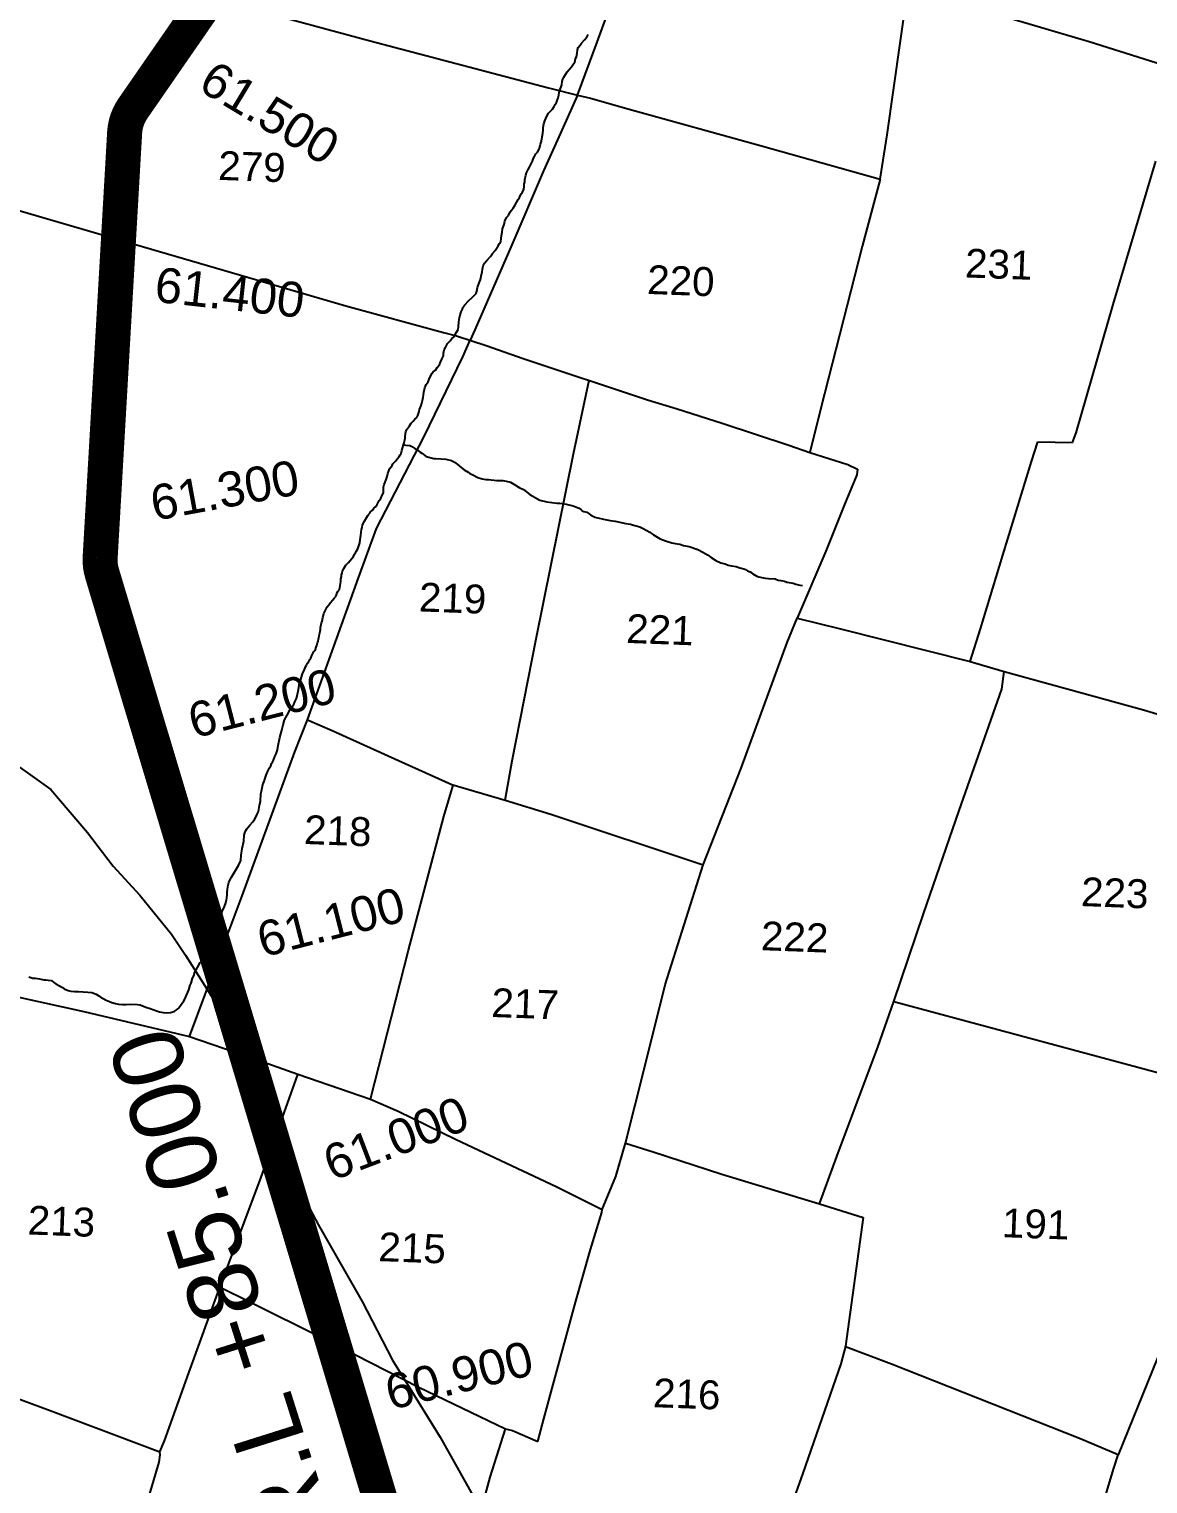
# Model space of a CAD drawing. Header units: inches. Extents: x 341797 to 347342, y 1572885 to 1580736.
# Drawn here: x 345017 to 345496, y 1578863 to 1579486 of the extents above; entities that cross this region are included whole.
import ezdxf

# ---------------------------------------------------------------- set-up
doc = ezdxf.new("R2010")
doc.units = ezdxf.units.IN
doc.header["$MEASUREMENT"] = 0
for name, color, linetype in [('BLOCK', 7, 'Continuous'), ('CART TRACK', 51, 'Continuous'), ('PLAT NOS', 6, 'Continuous'), ('PLATS', 6, 'Continuous'), ('STREAMS', 131, 'Continuous')]:
    doc.layers.add(name, color=color, linetype=linetype)
doc.styles.get("Standard").update_dxf_attribs({"font": 'arial.ttf'})

msp = doc.modelspace()

# ---------------------------------------------------------------- linework, layer by layer
at = {"layer": 'BLOCK', "color": 1, "const_width": 15}
msp.add_lwpolyline([(345545.49, 1579930.67), (345565.91, 1579783.12, -0.338066), (345553.96, 1579761.99), (345164.3, 1579595.27, 0.141255), (345155.72, 1579588.26), (345061.2, 1579451.62, 0.137777), (345057.68, 1579441.39), (345047.2, 1579259.52, 0.08756), (345048.02, 1579252.62), (345197.55, 1578754.83, 0.124025), (345202.56, 1578746.44), (345304.55, 1578644.45, 0.085916), (345310.13, 1578640.52), (345516.74, 1578542.6, -0.034885), (345519.17, 1578541.23), (345627.16, 1578470.16, 0.223091), (345643.98, 1578467.74), (345797.79, 1578514.63, 0.031626), (345800.16, 1578515.52), (345850.17, 1578538)], format="xyb", dxfattribs=at)
at = {"layer": 'BLOCK', "color": 2}
for p in [(345076.96, 1579474.41), (345054.15, 1579380.16), (345048.4, 1579280.33), (345068.78, 1579183.5), (345097.55, 1579087.73), (345126.32, 1578991.95), (345155.09, 1578896.18)]:
    msp.add_point(p, dxfattribs=at)
at = {"layer": 'CART TRACK'}
for p, q in [((345002.52, 1579176.94), (345026.12, 1579160.2)), ((345026.12, 1579160.2), (345041.71, 1579141.76)), ((345041.71, 1579141.76), (345052.75, 1579127.34)), ((345052.75, 1579127.34), (345064.23, 1579115.01)), ((345064.23, 1579115.01), (345077.73, 1579098.31)), ((345077.73, 1579098.31), (345083.79, 1579089.33)), ((345083.79, 1579089.33), (345099.93, 1579063.65)), ((345099.93, 1579063.65), (345113.85, 1579030.85)), ((345113.85, 1579030.85), (345128.36, 1578996.88)), ((345128.36, 1578996.88), (345140.47, 1578973.95)), ((345140.47, 1578973.95), (345159.34, 1578940.98)), ((345159.34, 1578940.98), (345172.33, 1578915.9)), ((345172.33, 1578915.9), (345192.68, 1578882.92)), ((345192.68, 1578882.92), (345207.23, 1578857))]:
    msp.add_line(p, q, dxfattribs=at)
at = {"layer": 'PLATS', "color": 0}
for p, q in [((345259.95, 1579479.99), (345276.99, 1579527.27)), ((345384.09, 1579440.41), (345392.85, 1579502.16)), ((345105.68, 1579496.09), (345162.73, 1579480.64)), ((345403.22, 1579500.22), (345470.54, 1579480.35)), ((345162.73, 1579480.64), (345239.11, 1579460.45)), ((345251.51, 1579457.32), (345259.95, 1579479.99)), ((345470.54, 1579480.35), (345510.21, 1579467.74)), ((345239.11, 1579460.45), (345251.51, 1579457.32)), ((345251.51, 1579457.32), (345243, 1579438.27)), ((345251.51, 1579457.32), (345257.08, 1579456.06)), ((345257.08, 1579456.06), (345273.65, 1579451.43)), ((345273.65, 1579451.43), (345330.26, 1579435.73)), ((345243, 1579438.27), (345236.91, 1579425.04)), ((345380.99, 1579421.47), (345384.09, 1579440.41)), ((345330.26, 1579435.73), (345380.99, 1579421.47)), ((345480.82, 1579367.83), (345498.97, 1579429.16)), ((345236.91, 1579425.04), (345223.44, 1579393.29)), ((345380.99, 1579421.47), (345373.3, 1579392.55)), ((344981.97, 1579416.83), (345075.98, 1579389.48)), ((345075.98, 1579389.48), (345152.33, 1579367.26)), ((345223.44, 1579393.29), (345207.56, 1579356.86)), ((345373.3, 1579392.55), (345355.63, 1579323.34)), ((345152.33, 1579367.26), (345194.13, 1579355.82)), ((345465.01, 1579312.84), (345480.82, 1579367.83)), ((345194.13, 1579355.82), (345199.67, 1579354.38)), ((345199.67, 1579354.38), (345212.35, 1579350.19)), ((345202.45, 1579345.31), (345205.52, 1579352.44)), ((345207.56, 1579356.86), (345205.52, 1579352.44)), ((345185.71, 1579311.04), (345202.45, 1579345.31)), ((345212.35, 1579350.19), (345228.28, 1579344.71)), ((345228.28, 1579344.71), (345281.48, 1579327.03)), ((345249.79, 1579303.83), (345256.43, 1579335.36)), ((345281.48, 1579327.03), (345294.19, 1579323.12)), ((345294.19, 1579323.12), (345313.47, 1579317.02)), ((345355.63, 1579323.34), (345351.01, 1579304.48)), ((345313.47, 1579317.02), (345341.91, 1579307.61)), ((345165.44, 1579271.93), (345185.71, 1579311.04)), ((345341.91, 1579307.61), (345351.01, 1579304.48)), ((345445.88, 1579300.6), (345448.59, 1579309.05)), ((345448.59, 1579309.05), (345463.33, 1579308.76)), ((345463.33, 1579308.76), (345465.01, 1579312.84)), ((345233.81, 1579224.67), (345249.79, 1579303.83)), ((345351.01, 1579304.48), (345367.25, 1579299.22)), ((345367.25, 1579299.22), (345371.39, 1579297.22)), ((345371.39, 1579297.22), (345371.05, 1579294.84)), ((345433.49, 1579260.41), (345445.88, 1579300.6)), ((345371.05, 1579294.84), (345366.12, 1579282.82)), ((345366.12, 1579282.82), (345357.82, 1579262.19)), ((345157.71, 1579250.81), (345165.44, 1579271.93)), ((345357.82, 1579262.19), (345345.52, 1579233.45)), ((345423.93, 1579228.88), (345433.49, 1579260.41)), ((345135.98, 1579190.05), (345157.71, 1579250.81)), ((345341.28, 1579223.05), (345345.52, 1579233.45)), ((345345.52, 1579233.45), (345364.03, 1579229.01)), ((345364.03, 1579229.01), (345419.58, 1579214.99)), ((345419.58, 1579214.99), (345423.93, 1579228.88)), ((345223.58, 1579172.48), (345233.81, 1579224.67)), ((345321.59, 1579169.35), (345341.28, 1579223.05)), ((345419.58, 1579214.99), (345434.09, 1579210.64)), ((345433.15, 1579203.09), (345434.09, 1579210.64)), ((345434.09, 1579210.64), (345493.78, 1579194.34)), ((345414.81, 1579151.18), (345433.15, 1579203.09)), ((345130.55, 1579176.27), (345135.98, 1579190.05)), ((345135.98, 1579190.05), (345146.44, 1579185.44)), ((345493.78, 1579194.34), (345515.74, 1579187.69)), ((345146.44, 1579185.44), (345174.96, 1579172.63)), ((345107.97, 1579114.61), (345130.55, 1579176.27)), ((345174.96, 1579172.63), (345197.74, 1579162.27)), ((345220.52, 1579155.6), (345223.58, 1579172.48)), ((345305.26, 1579127.95), (345321.59, 1579169.35)), ((345194.35, 1579148.57), (345198.32, 1579162.1)), ((345197.74, 1579162.27), (345220.52, 1579155.6)), ((345220.52, 1579155.6), (345240.11, 1579149.66)), ((345179.17, 1579091.46), (345194.35, 1579148.57)), ((345240.11, 1579149.66), (345305.26, 1579127.95)), ((345399.62, 1579106.98), (345414.81, 1579151.18)), ((345289.07, 1579076.6), (345305.26, 1579127.95)), ((345092.18, 1579072.42), (345107.97, 1579114.61)), ((345386.96, 1579069.4), (345399.62, 1579106.98)), ((345162.87, 1579027.69), (345179.17, 1579091.46)), ((344993, 1579075.48), (345040.22, 1579065.1)), ((345085.49, 1579054.41), (345092.18, 1579072.42)), ((345280.31, 1579041.56), (345289.07, 1579076.6)), ((345040.22, 1579065.1), (345085.49, 1579054.41)), ((345380.2, 1579050.36), (345386.96, 1579069.4)), ((345386.96, 1579069.4), (345534.69, 1579029.72)), ((345085.49, 1579054.41), (345114.53, 1579044.49)), ((345362.49, 1579003.07), (345380.2, 1579050.36)), ((345114.53, 1579044.49), (345131.75, 1579038.29)), ((345272.02, 1579008.86), (345280.31, 1579041.56)), ((345115.91, 1578993.84), (345131.87, 1579038.25)), ((345131.75, 1579038.29), (345162.87, 1579027.69)), ((345162.87, 1579027.69), (345174.68, 1579022.44)), ((345174.68, 1579022.44), (345199.57, 1579010.42)), ((345199.57, 1579010.42), (345242.33, 1578990.25)), ((345267.87, 1578994.59), (345272.02, 1579008.86)), ((345272.02, 1579008.86), (345283.87, 1579005.11)), ((345283.87, 1579005.11), (345313.23, 1578995.5)), ((345355.04, 1578982.87), (345362.49, 1579003.07)), ((345098.16, 1578946.25), (345115.91, 1578993.84)), ((345242.33, 1578990.25), (345262.12, 1578980.48)), ((345262.12, 1578980.48), (345267.87, 1578994.59)), ((345313.23, 1578995.5), (345355.04, 1578982.87)), ((345257.09, 1578963.22), (345261.85, 1578979.07)), ((345261.85, 1578979.07), (345262.12, 1578980.48)), ((345355.04, 1578982.87), (345373.84, 1578976.96)), ((345373.84, 1578976.96), (345366.28, 1578921.97)), ((345250.82, 1578941.15), (345257.09, 1578963.22)), ((345098.5, 1578947.18), (345111.29, 1578940.92)), ((345085.14, 1578910.48), (345098.16, 1578946.25)), ((345111.29, 1578940.92), (345142.48, 1578925.41)), ((345237.15, 1578890.86), (345250.82, 1578941.15)), ((345142.48, 1578925.41), (345183.66, 1578904.42)), ((345366.28, 1578921.97), (345364.18, 1578914.3)), ((345385.97, 1578914.22), (345366.18, 1578921.59)), ((344963.75, 1578917.38), (345025.81, 1578894.42)), ((345499.81, 1578916.92), (345482.88, 1578875.46)), ((345074.76, 1578881.46), (345085.14, 1578910.48)), ((345364.18, 1578914.3), (345348, 1578867.57)), ((345466.43, 1578882.35), (345385.97, 1578914.22)), ((345183.66, 1578904.42), (345220.69, 1578886.51)), ((345025.81, 1578894.42), (345072.68, 1578876.69)), ((345234.46, 1578881.14), (345237.15, 1578890.86)), ((345214.11, 1578865.81), (345220.69, 1578886.51)), ((345220.69, 1578886.51), (345223.7, 1578885.89)), ((345223.7, 1578885.89), (345234.46, 1578881.14)), ((345072.68, 1578876.69), (345074.76, 1578881.46)), ((345482.88, 1578875.46), (345466.43, 1578882.35)), ((345068.31, 1578858.29), (345072.47, 1578872.31)), ((345072.47, 1578872.31), (345072.89, 1578875.47)), ((345072.89, 1578875.47), (345072.68, 1578876.69)), ((345480.85, 1578869.25), (345482.88, 1578875.46)), ((345210.21, 1578851.55), (345214.11, 1578865.81)), ((345348, 1578867.57), (345332.46, 1578824.37)), ((345474.16, 1578846.57), (345480.85, 1578869.25))]:
    msp.add_line(p, q, dxfattribs=at)
at = {"layer": 'STREAMS'}
for p, q in [((345254.45, 1579481.01), (345255.43, 1579482.22)), ((345255.43, 1579482.22), (345256.11, 1579483.33)), ((345251.32, 1579475.28), (345251.57, 1579476.83)), ((345251.57, 1579476.83), (345251.82, 1579477.79)), ((345251.82, 1579477.79), (345252.68, 1579478.79)), ((345252.68, 1579478.79), (345253.22, 1579479.68)), ((345253.22, 1579479.68), (345254.45, 1579481.01)), ((345247.87, 1579468.33), (345248.9, 1579469.46)), ((345248.9, 1579469.46), (345249.81, 1579470.74)), ((345249.81, 1579470.74), (345250.3, 1579471.47)), ((345250.3, 1579471.47), (345250.72, 1579473.03)), ((345250.72, 1579473.03), (345251.07, 1579473.8)), ((345251.07, 1579473.8), (345251.32, 1579475.28)), ((345244.93, 1579463.15), (345245.27, 1579464.15)), ((345245.27, 1579464.15), (345245.69, 1579465.03)), ((345245.69, 1579465.03), (345246.38, 1579466.25)), ((345246.38, 1579466.25), (345247.15, 1579467.29)), ((345247.15, 1579467.29), (345247.87, 1579468.33)), ((345243.29, 1579456.19), (345243.45, 1579457.4)), ((345243.45, 1579457.4), (345243.65, 1579458.53)), ((345243.65, 1579458.53), (345243.97, 1579459.78)), ((345243.97, 1579459.78), (345244.39, 1579460.57)), ((345244.39, 1579460.57), (345244.82, 1579461.73)), ((345244.82, 1579461.73), (345244.93, 1579463.15)), ((345239.14, 1579449.65), (345240.77, 1579451.31)), ((345240.77, 1579451.31), (345241.52, 1579452.49)), ((345241.52, 1579452.49), (345241.9, 1579453.35)), ((345241.9, 1579453.35), (345242.46, 1579454.21)), ((345242.46, 1579454.21), (345242.75, 1579455.12)), ((345242.75, 1579455.12), (345243.29, 1579456.19)), ((345236.82, 1579443.48), (345237.13, 1579445.09)), ((345237.13, 1579445.09), (345237.56, 1579446.4)), ((345237.56, 1579446.4), (345238.32, 1579448.44)), ((345238.32, 1579448.44), (345239.14, 1579449.65)), ((345236.1, 1579437.64), (345236.34, 1579439.59)), ((345236.34, 1579439.59), (345236.62, 1579441.06)), ((345236.62, 1579441.06), (345236.88, 1579442.4)), ((345236.88, 1579442.4), (345236.82, 1579443.48)), ((345233.31, 1579431.34), (345233.66, 1579432.19)), ((345233.66, 1579432.19), (345234.45, 1579433.03)), ((345234.45, 1579433.03), (345234.96, 1579434.01)), ((345234.96, 1579434.01), (345235.34, 1579435.09)), ((345235.34, 1579435.09), (345235.72, 1579436.35)), ((345235.72, 1579436.35), (345236.1, 1579437.64)), ((345230.34, 1579425.52), (345230.95, 1579426.56)), ((345230.95, 1579426.56), (345231.38, 1579427.35)), ((345231.38, 1579427.35), (345232.26, 1579429.1)), ((345232.26, 1579429.1), (345232.69, 1579430.34)), ((345232.69, 1579430.34), (345233.31, 1579431.34)), ((345228.72, 1579419.26), (345228.9, 1579420.25)), ((345228.9, 1579420.25), (345229, 1579421.11)), ((345229, 1579421.11), (345229.36, 1579423.05)), ((345229.36, 1579423.05), (345229.68, 1579424.11)), ((345229.68, 1579424.11), (345230.34, 1579425.52)), ((345226.04, 1579412.73), (345226.67, 1579413.54)), ((345226.67, 1579413.54), (345227.39, 1579415.11)), ((345227.39, 1579415.11), (345227.9, 1579415.86)), ((345227.9, 1579415.86), (345228.51, 1579417.11)), ((345228.51, 1579417.11), (345228.64, 1579418.12)), ((345228.64, 1579418.12), (345228.72, 1579419.26)), ((345221.93, 1579405.88), (345222.7, 1579407.36)), ((345222.7, 1579407.36), (345223.21, 1579408.18)), ((345223.21, 1579408.18), (345224.01, 1579409.03)), ((345224.01, 1579409.03), (345224.69, 1579410.16)), ((345224.69, 1579410.16), (345225.35, 1579411.48)), ((345225.35, 1579411.48), (345226.04, 1579412.73)), ((345219.44, 1579400.15), (345220.16, 1579402.04)), ((345220.16, 1579402.04), (345220.4, 1579403.48)), ((345220.4, 1579403.48), (345221.13, 1579404.97)), ((345221.13, 1579404.97), (345221.93, 1579405.88)), ((345218.72, 1579394.65), (345218.88, 1579395.97)), ((345218.88, 1579395.97), (345219.01, 1579397.31)), ((345219.01, 1579397.31), (345219.28, 1579398.77)), ((345219.28, 1579398.77), (345219.44, 1579400.15)), ((345214.24, 1579388.25), (345215.17, 1579389.64)), ((345215.17, 1579389.64), (345216.33, 1579390.94)), ((345216.33, 1579390.94), (345216.83, 1579391.78)), ((345216.83, 1579391.78), (345217.41, 1579392.64)), ((345217.41, 1579392.64), (345218.19, 1579393.87)), ((345218.19, 1579393.87), (345218.72, 1579394.65)), ((345210.74, 1579381.74), (345210.78, 1579382.93)), ((345210.78, 1579382.93), (345211.07, 1579384.31)), ((345211.07, 1579384.31), (345211.65, 1579385.52)), ((345211.65, 1579385.52), (345212.61, 1579386.42)), ((345212.61, 1579386.42), (345214.24, 1579388.25)), ((345208.74, 1579374.97), (345209.42, 1579376.97)), ((345209.42, 1579376.97), (345209.98, 1579378.45)), ((345209.98, 1579378.45), (345210.27, 1579379.92)), ((345210.27, 1579379.92), (345210.74, 1579381.74)), ((345204.85, 1579369.31), (345206.54, 1579370.94)), ((345206.54, 1579370.94), (345208.15, 1579372.53)), ((345208.15, 1579372.53), (345208.43, 1579373.48)), ((345208.43, 1579373.48), (345208.74, 1579374.97)), ((345201.32, 1579363.3), (345201.73, 1579364.6)), ((345201.73, 1579364.6), (345202.28, 1579365.76)), ((345202.28, 1579365.76), (345202.46, 1579366.5)), ((345202.46, 1579366.5), (345203.33, 1579367.69)), ((345203.33, 1579367.69), (345204.85, 1579369.31)), ((345200.41, 1579357.08), (345200.57, 1579358.27)), ((345200.57, 1579358.27), (345200.75, 1579360.28)), ((345200.75, 1579360.28), (345200.98, 1579361.99)), ((345200.98, 1579361.99), (345201.32, 1579363.3)), ((345195.88, 1579351.05), (345197.05, 1579352.28)), ((345197.05, 1579352.28), (345197.78, 1579353.17)), ((345197.78, 1579353.17), (345198.67, 1579353.86)), ((345198.67, 1579353.86), (345199.27, 1579355.2)), ((345199.27, 1579355.2), (345200.41, 1579357.08)), ((345193.43, 1579344.42), (345194.09, 1579345.8)), ((345194.09, 1579345.8), (345194.18, 1579346.87)), ((345194.18, 1579346.87), (345194.43, 1579348.37)), ((345194.43, 1579348.37), (345194.98, 1579349.37)), ((345194.98, 1579349.37), (345195.88, 1579351.05)), ((345189.34, 1579338.33), (345189.76, 1579338.96)), ((345189.76, 1579338.96), (345190.66, 1579339.72)), ((345190.66, 1579339.72), (345191.42, 1579340.85)), ((345191.42, 1579340.85), (345192.51, 1579341.99)), ((345192.51, 1579341.99), (345192.89, 1579343.14)), ((345192.89, 1579343.14), (345193.43, 1579344.42)), ((345186.13, 1579332.08), (345186.79, 1579333.57)), ((345186.79, 1579333.57), (345187.52, 1579334.7)), ((345187.52, 1579334.7), (345187.96, 1579335.77)), ((345187.96, 1579335.77), (345188.47, 1579336.82)), ((345188.47, 1579336.82), (345189.34, 1579338.33)), ((345184.84, 1579325.47), (345185.1, 1579326.65)), ((345185.1, 1579326.65), (345185.46, 1579328.12)), ((345185.46, 1579328.12), (345185.59, 1579328.96)), ((345185.59, 1579328.96), (345185.69, 1579330.24)), ((345185.69, 1579330.24), (345186.13, 1579332.08)), ((345182.72, 1579319.37), (345183.19, 1579320.19)), ((345183.19, 1579320.19), (345183.67, 1579321.9)), ((345183.67, 1579321.9), (345183.93, 1579322.82)), ((345183.93, 1579322.82), (345184.59, 1579324.6)), ((345184.59, 1579324.6), (345184.84, 1579325.47)), ((345178.02, 1579313.32), (345178.31, 1579314.19)), ((345178.31, 1579314.19), (345179.59, 1579315.81)), ((345179.59, 1579315.81), (345180.31, 1579316.99)), ((345180.31, 1579316.99), (345181.24, 1579317.89)), ((345181.24, 1579317.89), (345181.83, 1579318.69)), ((345181.83, 1579318.69), (345182.72, 1579319.37)), ((345176.66, 1579306.23), (345177.09, 1579307.72)), ((345177.09, 1579307.72), (345177.27, 1579308.56)), ((345177.09, 1579307.72), (345178.01, 1579307.5)), ((345177.27, 1579308.56), (345177.72, 1579310.52)), ((345177.68, 1579311.1), (345177.89, 1579312.59)), ((345177.72, 1579310.52), (345177.68, 1579311.1)), ((345177.89, 1579312.59), (345178.02, 1579313.32)), ((345178.01, 1579307.5), (345179.81, 1579307.47)), ((345173.65, 1579300.7), (345174.41, 1579301.8)), ((345174.41, 1579301.8), (345175.18, 1579302.66)), ((345175.18, 1579302.66), (345175.58, 1579303.45)), ((345175.58, 1579303.45), (345175.97, 1579304.03)), ((345175.97, 1579304.03), (345176.38, 1579305.29)), ((345176.38, 1579305.29), (345176.66, 1579306.23)), ((345179.81, 1579307.47), (345180.64, 1579306.92)), ((345180.64, 1579306.92), (345181.84, 1579306.16)), ((345181.84, 1579306.16), (345182.89, 1579305.61)), ((345182.89, 1579305.61), (345184.14, 1579304.5)), ((345184.14, 1579304.5), (345184.9, 1579304.2)), ((345184.9, 1579304.2), (345186.71, 1579302.77)), ((345186.71, 1579302.77), (345189.96, 1579301.84)), ((345189.96, 1579301.84), (345190.75, 1579301.78)), ((345190.75, 1579301.78), (345193.15, 1579301.7)), ((345193.15, 1579301.7), (345195.11, 1579301.54)), ((345195.11, 1579301.54), (345197.6, 1579301.01)), ((345170.02, 1579294.2), (345170.32, 1579295.41)), ((345170.32, 1579295.41), (345170.71, 1579296.59)), ((345170.71, 1579296.59), (345171.08, 1579297.42)), ((345171.08, 1579297.42), (345172.12, 1579298.86)), ((345172.12, 1579298.86), (345172.49, 1579299.51)), ((345172.49, 1579299.51), (345173.65, 1579300.7)), ((345197.6, 1579301.01), (345198.85, 1579300.27)), ((345198.85, 1579300.27), (345200.06, 1579299.46)), ((345200.06, 1579299.46), (345201.78, 1579298.03)), ((345201.78, 1579298.03), (345202.95, 1579296.96)), ((345202.95, 1579296.96), (345204.77, 1579296.05)), ((345204.77, 1579296.05), (345205.41, 1579295.37)), ((345205.41, 1579295.37), (345206.64, 1579294.87)), ((345168.48, 1579288.73), (345168.54, 1579289.58)), ((345168.54, 1579289.58), (345168.8, 1579290.71)), ((345168.8, 1579290.71), (345169.13, 1579291.7)), ((345169.13, 1579291.7), (345169.58, 1579292.9)), ((345169.58, 1579292.9), (345170.02, 1579294.2)), ((345206.64, 1579294.87), (345208.79, 1579293.73)), ((345208.79, 1579293.73), (345210.72, 1579293.16)), ((345210.72, 1579293.16), (345212.3, 1579292.91)), ((345212.3, 1579292.91), (345213.42, 1579292.83)), ((345213.42, 1579292.83), (345216.91, 1579292.44)), ((345216.91, 1579292.44), (345219.53, 1579292.4)), ((345219.53, 1579292.4), (345221.03, 1579292.15)), ((345221.03, 1579292.15), (345222.81, 1579291.7)), ((345222.81, 1579291.7), (345225, 1579290.44)), ((345225, 1579290.44), (345226.54, 1579289.43)), ((345226.54, 1579289.43), (345228.38, 1579288.59)), ((345165.72, 1579282.09), (345166.67, 1579283.84)), ((345166.67, 1579283.84), (345167.26, 1579284.75)), ((345167.26, 1579284.75), (345167.76, 1579285.83)), ((345167.76, 1579285.83), (345168.43, 1579287.2)), ((345168.43, 1579287.2), (345168.48, 1579288.73)), ((345228.38, 1579288.59), (345231.15, 1579286.51)), ((345231.15, 1579286.51), (345235.35, 1579284.02)), ((345235.35, 1579284.02), (345238.32, 1579283.32)), ((345238.32, 1579283.32), (345240.46, 1579283.02)), ((345240.46, 1579283.02), (345242.68, 1579282.78)), ((345242.68, 1579282.78), (345243.92, 1579282.69)), ((345243.92, 1579282.69), (345245.09, 1579282.54)), ((345160.29, 1579275.08), (345161.28, 1579276.76)), ((345161.28, 1579276.76), (345161.73, 1579277.43)), ((345161.73, 1579277.43), (345162.72, 1579278.82)), ((345162.72, 1579278.82), (345163.72, 1579279.68)), ((345163.72, 1579279.68), (345164.36, 1579280.54)), ((345164.36, 1579280.54), (345165.05, 1579281.23)), ((345165.05, 1579281.23), (345165.72, 1579282.09)), ((345245.09, 1579282.54), (345246.71, 1579282.34)), ((345246.71, 1579282.34), (345249.64, 1579281.61)), ((345249.64, 1579281.61), (345251.09, 1579281.09)), ((345251.09, 1579281.09), (345252.17, 1579280.56)), ((345252.17, 1579280.56), (345253.08, 1579279.94)), ((345253.08, 1579279.94), (345253.55, 1579279.5)), ((345253.55, 1579279.5), (345254.2, 1579279.13)), ((345254.2, 1579279.13), (345255.45, 1579278.84)), ((345255.45, 1579278.84), (345256.57, 1579278.17)), ((345256.57, 1579278.17), (345257.04, 1579277.78)), ((345257.04, 1579277.78), (345258.38, 1579277.06)), ((345258.38, 1579277.06), (345258.74, 1579276.78)), ((345258.74, 1579276.78), (345260.22, 1579276.4)), ((345260.22, 1579276.4), (345262.7, 1579275.84)), ((345158.72, 1579268.91), (345158.86, 1579270.28)), ((345158.86, 1579270.28), (345159.05, 1579271.44)), ((345159.05, 1579271.44), (345159.28, 1579272.33)), ((345159.28, 1579272.33), (345159.51, 1579273.47)), ((345159.51, 1579273.47), (345160.29, 1579275.08)), ((345262.7, 1579275.84), (345265.44, 1579275.37)), ((345265.44, 1579275.37), (345266.5, 1579275.18)), ((345266.5, 1579275.18), (345267.6, 1579275.02)), ((345267.6, 1579275.02), (345272.22, 1579273.98)), ((345272.22, 1579273.98), (345274.19, 1579273.73)), ((345274.19, 1579273.73), (345275.43, 1579273.37)), ((345275.43, 1579273.37), (345276.68, 1579272.99)), ((345276.68, 1579272.99), (345278.17, 1579272.63)), ((345278.17, 1579272.63), (345279.65, 1579271.84)), ((345279.65, 1579271.84), (345280.94, 1579271.14)), ((345280.94, 1579271.14), (345282.51, 1579270.26)), ((345282.51, 1579270.26), (345283.11, 1579269.78)), ((345157.47, 1579263.22), (345157.97, 1579264.47)), ((345157.97, 1579264.47), (345158.36, 1579265.77)), ((345158.36, 1579265.77), (345158.68, 1579268.14)), ((345158.68, 1579268.14), (345158.72, 1579268.91)), ((345283.11, 1579269.78), (345283.98, 1579269.21)), ((345283.98, 1579269.21), (345286.94, 1579267.52)), ((345286.94, 1579267.52), (345289.18, 1579266.68)), ((345289.18, 1579266.68), (345291.92, 1579265.77)), ((345291.92, 1579265.77), (345293.25, 1579265.46)), ((345293.25, 1579265.46), (345295.25, 1579265.12)), ((345295.25, 1579265.12), (345296.91, 1579264.67)), ((345296.91, 1579264.67), (345299.34, 1579264.19)), ((345299.34, 1579264.19), (345302.95, 1579262.96)), ((345153.54, 1579257.39), (345154.79, 1579258.9)), ((345154.79, 1579258.9), (345155.56, 1579259.9)), ((345155.56, 1579259.9), (345156.1, 1579260.91)), ((345156.1, 1579260.91), (345156.5, 1579261.46)), ((345156.5, 1579261.46), (345156.77, 1579261.98)), ((345156.77, 1579261.98), (345157.47, 1579263.22)), ((345302.95, 1579262.96), (345305.22, 1579261.72)), ((345305.22, 1579261.72), (345307.21, 1579260.64)), ((345307.21, 1579260.64), (345308.7, 1579259.5)), ((345308.7, 1579259.5), (345310.73, 1579258.18)), ((345310.73, 1579258.18), (345312.81, 1579257.23)), ((345150.44, 1579251.32), (345150.55, 1579251.99)), ((345150.55, 1579251.99), (345150.71, 1579252.76)), ((345150.71, 1579252.76), (345150.98, 1579253.56)), ((345150.98, 1579253.56), (345151.44, 1579254.73)), ((345151.44, 1579254.73), (345152.4, 1579256.19)), ((345152.4, 1579256.19), (345153.54, 1579257.39)), ((345312.81, 1579257.23), (345313.38, 1579257)), ((345313.38, 1579257), (345314.67, 1579256.83)), ((345314.67, 1579256.83), (345315.98, 1579256.15)), ((345315.98, 1579256.15), (345317.4, 1579255.85)), ((345317.4, 1579255.85), (345318.37, 1579255.76)), ((345318.37, 1579255.76), (345319.36, 1579255.6)), ((345319.36, 1579255.6), (345320.98, 1579255.08)), ((345320.98, 1579255.08), (345322.63, 1579254.68)), ((345322.63, 1579254.68), (345323.36, 1579254.28)), ((345323.36, 1579254.28), (345324.33, 1579253.79)), ((345324.33, 1579253.79), (345325.47, 1579253.34)), ((345325.47, 1579253.34), (345326.06, 1579252.86)), ((345326.06, 1579252.86), (345326.6, 1579252.47)), ((345326.6, 1579252.47), (345328.28, 1579251.54)), ((345328.28, 1579251.54), (345329.08, 1579251.18)), ((345148.91, 1579244.86), (345149.29, 1579245.4)), ((345149.29, 1579245.4), (345149.6, 1579245.87)), ((345149.6, 1579245.87), (345149.72, 1579246.51)), ((345149.72, 1579246.51), (345149.91, 1579247.56)), ((345149.91, 1579247.56), (345150.21, 1579249.21)), ((345150.21, 1579249.21), (345150.28, 1579250.35)), ((345150.28, 1579250.35), (345150.44, 1579251.32)), ((345329.08, 1579251.18), (345330.36, 1579250.88)), ((345330.36, 1579250.88), (345331.85, 1579250.68)), ((345331.85, 1579250.68), (345333.26, 1579250.52)), ((345333.26, 1579250.52), (345336.04, 1579250.33)), ((345336.04, 1579250.33), (345337.46, 1579249.78)), ((345337.46, 1579249.78), (345338.55, 1579249.59)), ((345338.55, 1579249.59), (345340.08, 1579249.41)), ((345340.08, 1579249.41), (345341.16, 1579248.95)), ((345341.16, 1579248.95), (345342.11, 1579248.74)), ((345342.11, 1579248.74), (345343.76, 1579248.49)), ((345343.76, 1579248.49), (345344.98, 1579248.03)), ((345344.98, 1579248.03), (345346.68, 1579247.66)), ((345346.68, 1579247.66), (345347.78, 1579247.43)), ((345144.39, 1579238.32), (345145.02, 1579239.2)), ((345145.02, 1579239.2), (345145.83, 1579240.15)), ((345145.83, 1579240.15), (345146.78, 1579241.31)), ((345146.78, 1579241.31), (345147.42, 1579242.07)), ((345147.42, 1579242.07), (345148.04, 1579242.85)), ((345148.04, 1579242.85), (345148.38, 1579243.55)), ((345148.38, 1579243.55), (345148.56, 1579244.25)), ((345148.56, 1579244.25), (345148.91, 1579244.86)), ((345142.27, 1579232.29), (345142.51, 1579233.81)), ((345142.51, 1579233.81), (345142.72, 1579234.84)), ((345142.72, 1579234.84), (345143, 1579235.51)), ((345143, 1579235.51), (345143.71, 1579236.95)), ((345143.71, 1579236.95), (345144.39, 1579238.32)), ((345140.91, 1579225.79), (345141.03, 1579226.62)), ((345141.03, 1579226.62), (345141.23, 1579227.27)), ((345141.23, 1579227.27), (345141.52, 1579228.61)), ((345141.52, 1579228.61), (345141.54, 1579229.51)), ((345141.54, 1579229.51), (345141.79, 1579230.74)), ((345141.79, 1579230.74), (345141.91, 1579231.47)), ((345141.91, 1579231.47), (345142.27, 1579232.29)), ((345139.38, 1579220.1), (345139.69, 1579221.06)), ((345139.69, 1579221.06), (345139.93, 1579221.76)), ((345139.93, 1579221.76), (345140.08, 1579222.41)), ((345140.08, 1579222.41), (345140.26, 1579222.92)), ((345140.26, 1579222.92), (345140.5, 1579223.64)), ((345140.5, 1579223.64), (345140.6, 1579224.57)), ((345140.6, 1579224.57), (345140.83, 1579225.3)), ((345140.83, 1579225.3), (345140.91, 1579225.79)), ((345135.48, 1579213.34), (345135.92, 1579214.32)), ((345135.92, 1579214.32), (345136.47, 1579214.98)), ((345136.47, 1579214.98), (345136.96, 1579215.79)), ((345136.96, 1579215.79), (345137.44, 1579216.44)), ((345137.44, 1579216.44), (345137.78, 1579217.55)), ((345137.78, 1579217.55), (345138.03, 1579218.09)), ((345138.03, 1579218.09), (345138.66, 1579219.22)), ((345138.66, 1579219.22), (345139.13, 1579219.61)), ((345139.13, 1579219.61), (345139.38, 1579220.1)), ((345132.77, 1579206.05), (345133.33, 1579208.19)), ((345133.33, 1579208.19), (345133.63, 1579209.22)), ((345133.63, 1579209.22), (345133.95, 1579210.06)), ((345133.95, 1579210.06), (345134.49, 1579211.14)), ((345134.49, 1579211.14), (345135.13, 1579212.74)), ((345135.13, 1579212.74), (345135.48, 1579213.34)), ((345131.71, 1579200.97), (345131.92, 1579202.3)), ((345131.92, 1579202.3), (345132.22, 1579203.88)), ((345132.22, 1579203.88), (345132.35, 1579204.91)), ((345132.35, 1579204.91), (345132.77, 1579206.05)), ((345128.55, 1579194.46), (345129.65, 1579195.73)), ((345129.65, 1579195.73), (345130.1, 1579196.59)), ((345130.1, 1579196.59), (345130.58, 1579197.7)), ((345130.58, 1579197.7), (345131.19, 1579199.18)), ((345131.19, 1579199.18), (345131.71, 1579200.97)), ((345125.53, 1579187.84), (345126.13, 1579189.99)), ((345126.13, 1579189.99), (345126.64, 1579191.04)), ((345126.64, 1579191.04), (345127.23, 1579191.99)), ((345127.23, 1579191.99), (345128.55, 1579194.46)), ((345124.13, 1579182.48), (345124.99, 1579185.62)), ((345124.99, 1579185.62), (345125.53, 1579187.84)), ((345122.6, 1579175.5), (345123.05, 1579177.21)), ((345123.05, 1579177.21), (345123.42, 1579179.08)), ((345123.42, 1579179.08), (345124.13, 1579182.48)), ((345120.2, 1579170.24), (345120.58, 1579171.25)), ((345120.58, 1579171.25), (345120.9, 1579171.91)), ((345120.9, 1579171.91), (345121.36, 1579172.71)), ((345121.36, 1579172.71), (345122.01, 1579174.26)), ((345122.01, 1579174.26), (345122.6, 1579175.5)), ((345117.33, 1579163.67), (345117.78, 1579164.99)), ((345117.78, 1579164.99), (345118.28, 1579166.29)), ((345118.28, 1579166.29), (345118.95, 1579167.96)), ((345118.95, 1579167.96), (345119.74, 1579169.39)), ((345119.74, 1579169.39), (345120.2, 1579170.24)), ((345115.84, 1579155.13), (345116, 1579158.32)), ((345116, 1579158.32), (345116.29, 1579159.47)), ((345116.29, 1579159.47), (345116.64, 1579161.61)), ((345116.64, 1579161.61), (345116.92, 1579162.89)), ((345116.92, 1579162.89), (345117.33, 1579163.67)), ((345114.9, 1579150.83), (345115.45, 1579153.32)), ((345115.45, 1579153.32), (345115.84, 1579155.13)), ((345111.21, 1579144.87), (345112.48, 1579146.38)), ((345112.48, 1579146.38), (345113.32, 1579147.39)), ((345113.32, 1579147.39), (345113.89, 1579148.4)), ((345113.89, 1579148.4), (345114.43, 1579149.64)), ((345114.43, 1579149.64), (345114.9, 1579150.83)), ((345108.63, 1579138), (345108.85, 1579140.56)), ((345108.85, 1579140.56), (345109.09, 1579141.61)), ((345109.09, 1579141.61), (345109.55, 1579142.57)), ((345109.55, 1579142.57), (345110.03, 1579143.39)), ((345110.03, 1579143.39), (345111.21, 1579144.87)), ((345107.55, 1579132.08), (345107.96, 1579134.94)), ((345107.96, 1579134.94), (345108.63, 1579138)), ((345105.16, 1579125.56), (345106.5, 1579127.93)), ((345106.5, 1579127.93), (345107.37, 1579129.81)), ((345107.37, 1579129.81), (345107.55, 1579132.08)), ((345102.24, 1579120.35), (345102.85, 1579121.6)), ((345102.85, 1579121.6), (345103.47, 1579122.65)), ((345103.47, 1579122.65), (345105.16, 1579125.56)), ((345101.36, 1579113.7), (345101.53, 1579115.26)), ((345101.53, 1579115.26), (345101.6, 1579116.27)), ((345101.6, 1579116.27), (345101.65, 1579117.53)), ((345101.65, 1579117.53), (345101.95, 1579119.23)), ((345101.95, 1579119.23), (345102.24, 1579120.35)), ((345099.24, 1579107.6), (345099.73, 1579108.63)), ((345099.73, 1579108.63), (345100.26, 1579109.67)), ((345100.26, 1579109.67), (345100.63, 1579110.46)), ((345100.63, 1579110.46), (345100.84, 1579111.3)), ((345100.84, 1579111.3), (345101.24, 1579112.84)), ((345101.24, 1579112.84), (345101.36, 1579113.7)), ((345095.89, 1579101.39), (345096.4, 1579102.9)), ((345096.4, 1579102.9), (345096.55, 1579103.74)), ((345096.55, 1579103.74), (345097.67, 1579105.11)), ((345097.67, 1579105.11), (345098.14, 1579106.08)), ((345098.14, 1579106.08), (345099.24, 1579107.6)), ((345094.1, 1579094.16), (345094.55, 1579095.98)), ((345094.55, 1579095.98), (345094.62, 1579097.17)), ((345094.62, 1579097.17), (345094.79, 1579098.46)), ((345094.79, 1579098.46), (345094.95, 1579099.59)), ((345094.95, 1579099.59), (345095.47, 1579100.7)), ((345095.47, 1579100.7), (345095.89, 1579101.39)), ((345092.56, 1579089.52), (345092.72, 1579090.08)), ((345092.72, 1579090.08), (345093.47, 1579091.59)), ((345093.47, 1579091.59), (345093.87, 1579092.21)), ((345093.87, 1579092.21), (345094.13, 1579093.31)), ((345094.13, 1579093.31), (345094.1, 1579094.16)), ((345087.7, 1579082.06), (345088.87, 1579084.06)), ((345088.87, 1579084.06), (345090.02, 1579086.13)), ((345090.02, 1579086.13), (345090.69, 1579087.05)), ((345090.69, 1579087.05), (345091.71, 1579088.44)), ((345091.71, 1579088.44), (345092.56, 1579089.52)), ((345016.68, 1579079.93), (345018.44, 1579079.46)), ((345018.44, 1579079.46), (345019.54, 1579079.38)), ((345019.54, 1579079.38), (345021.18, 1579079.07)), ((345021.18, 1579079.07), (345023.1, 1579078.78)), ((345023.1, 1579078.78), (345023.9, 1579078.75)), ((345023.9, 1579078.75), (345024.93, 1579078.59)), ((345024.93, 1579078.59), (345026.37, 1579078.36)), ((345026.37, 1579078.36), (345027.41, 1579077.61)), ((345027.41, 1579077.61), (345028.17, 1579077.07)), ((345085.75, 1579076.37), (345086.22, 1579077.29)), ((345086.22, 1579077.29), (345086.71, 1579079.36)), ((345086.71, 1579079.36), (345087.26, 1579080.49)), ((345087.26, 1579080.49), (345087.7, 1579082.06)), ((345028.17, 1579077.07), (345029.79, 1579076.15)), ((345029.79, 1579076.15), (345031.06, 1579075.38)), ((345031.06, 1579075.38), (345031.76, 1579074.88)), ((345031.76, 1579074.88), (345033.53, 1579074.15)), ((345033.53, 1579074.15), (345034.61, 1579073.9)), ((345034.61, 1579073.9), (345036.22, 1579073.76)), ((345036.22, 1579073.76), (345037.96, 1579073.68)), ((345037.96, 1579073.68), (345039.88, 1579073.62)), ((345039.88, 1579073.62), (345041.86, 1579073.49)), ((345041.86, 1579073.49), (345043.66, 1579073.36)), ((345043.66, 1579073.36), (345044.71, 1579072.83)), ((345044.71, 1579072.83), (345045.51, 1579072.51)), ((345045.51, 1579072.51), (345046.69, 1579071.81)), ((345046.69, 1579071.81), (345047.21, 1579071.38)), ((345047.21, 1579071.38), (345049.78, 1579069.98)), ((345083.59, 1579070.66), (345083.92, 1579071.41)), ((345083.92, 1579071.41), (345085.17, 1579074.36)), ((345085.17, 1579074.36), (345085.75, 1579076.37)), ((345049.78, 1579069.98), (345051.18, 1579069.38)), ((345051.18, 1579069.38), (345052.17, 1579069.07)), ((345052.17, 1579069.07), (345053.81, 1579068.62)), ((345053.81, 1579068.62), (345055.06, 1579068.33)), ((345055.06, 1579068.33), (345056.74, 1579068.15)), ((345056.74, 1579068.15), (345058.32, 1579068.19)), ((345058.32, 1579068.19), (345060, 1579068.32)), ((345060, 1579068.32), (345063.24, 1579068.18)), ((345063.24, 1579068.18), (345064.37, 1579068)), ((345064.37, 1579068), (345066.72, 1579067.02)), ((345066.72, 1579067.02), (345068.59, 1579066.4)), ((345068.59, 1579066.4), (345070.2, 1579065.93)), ((345070.2, 1579065.93), (345071.33, 1579065.46)), ((345071.33, 1579065.46), (345072.62, 1579064.96)), ((345072.62, 1579064.96), (345074.19, 1579064.67)), ((345074.19, 1579064.67), (345075.76, 1579064.53)), ((345075.76, 1579064.53), (345077.36, 1579064.67)), ((345077.36, 1579064.67), (345078.86, 1579065.22)), ((345078.86, 1579065.22), (345079.78, 1579065.75)), ((345079.78, 1579065.75), (345080.41, 1579066.26)), ((345080.41, 1579066.26), (345080.82, 1579066.78)), ((345080.82, 1579066.78), (345082.28, 1579068.69)), ((345082.28, 1579068.69), (345083.03, 1579069.74)), ((345083.03, 1579069.74), (345083.59, 1579070.66))]:
    msp.add_line(p, q, dxfattribs=at)

# ---------------------------------------------------------------- texts
at = {"layer": 'BLOCK', "color": 0}
for s, rotation, p in [('61.500', 328.84693, (345088.5, 1579460)), ('61.400', 353.69829, (345070, 1579369)), ('61.300', 10.42817, (345070.31, 1579275.13)), ('61.200', 14.37211, (345087.25, 1579181.97)), ('61.100', 14.37211, (345116.75, 1579088.25)), ('61.000', 20.88622, (345146.5, 1578992.5)), ('60.900', 13.94952, (345171.5, 1578894.5))]:
    msp.add_text(s, height=15, rotation=rotation, dxfattribs=at).set_placement(p)
at = {"layer": 'BLOCK', "color": 1}
msp.add_text('F.R.L +85.000', height=30, rotation=107.55424, dxfattribs=at).set_placement((345159.15, 1578806.41))
at = {"layer": 'PLAT NOS', "color": 0}
for s, oblique, p in [('279', 360, (345097.54, 1579421.13)), ('231', 0, (345417.2, 1579379.37)), ('220', 360, (345281.14, 1579372.3)), ('219', 360, (345183.45, 1579236.42)), ('221', 0, (345272.17, 1579222.94)), ('218', 360, (345134.29, 1579136.88)), ('223', 360, (345466.86, 1579110.3)), ('222', 360, (345329.86, 1579091.41)), ('217', 360, (345214.47, 1579062.83)), ('213', 0, (345016.02, 1578969.74)), ('191', 0, (345432.99, 1578968.59)), ('215', 360, (345166.13, 1578958.34)), ('216', 360, (345283.68, 1578895.82))]:
    msp.add_text(s, height=12.366, rotation=357.88117, dxfattribs=dict(at, oblique=oblique)).set_placement(p)

doc.saveas('drawing.dxf')
